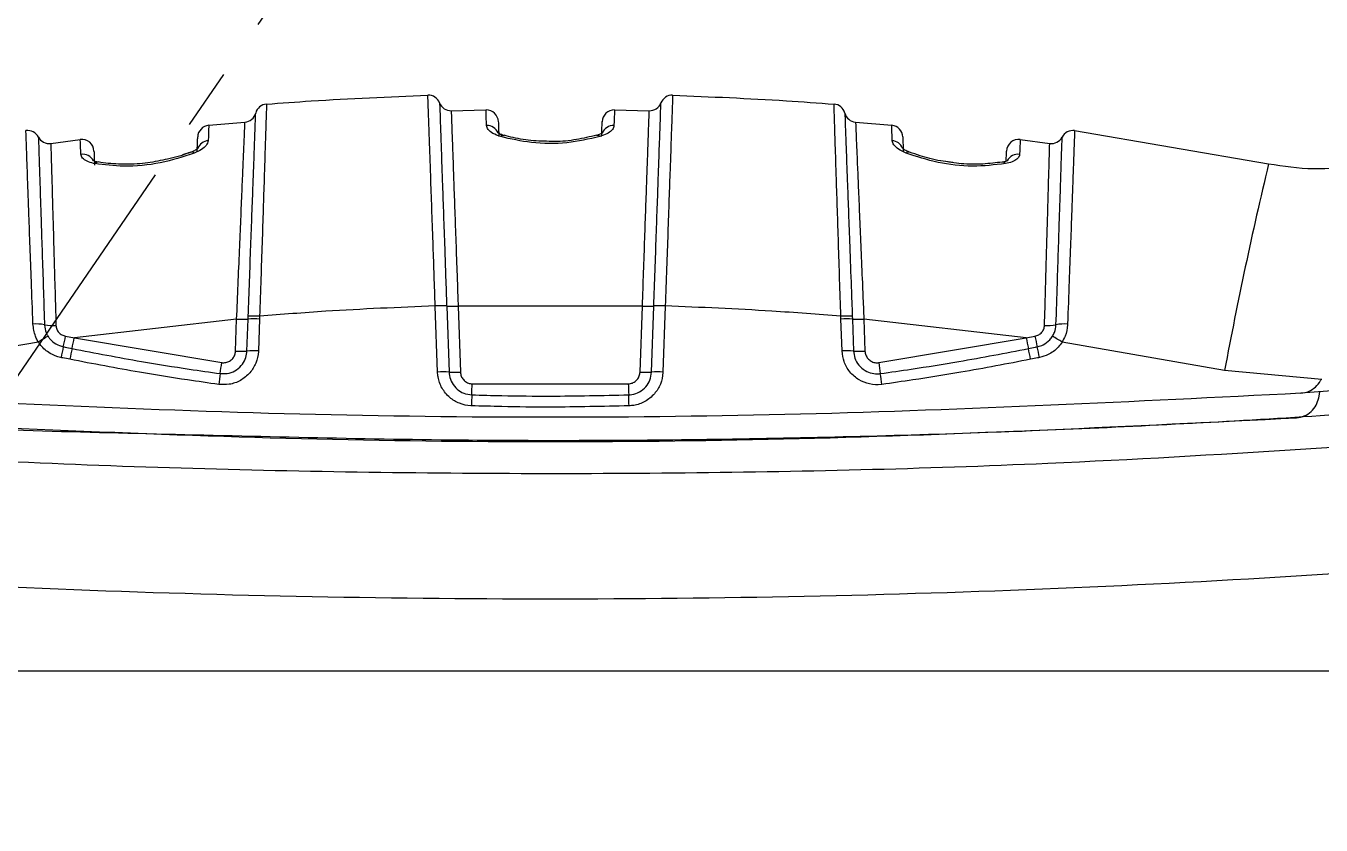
# Model space of a CAD drawing. Header units: millimetres. Extents: x 12 to 854, y 4 to 555.
# Drawn here: x 158.14 to 185.24, y 225.61 to 242.33 of the extents above; entities that cross this region are included whole.
import ezdxf

# ---------------------------------------------------------------- set-up
doc = ezdxf.new("R2010")
doc.units = ezdxf.units.MM
doc.linetypes.add('CENTER', pattern=[10.16, 6.35, -1.27, 1.27, -1.27])
doc.layers.add('DEFAULT_1', color=7, linetype='CENTER')
doc.dimstyles.new('SLDDIMSTYLE1', dxfattribs={"dimtxt": 0.18, "dimasz": 3.556, "dimexe": 0, "dimexo": 0.0625, "dimgap": 0, "dimtad": 0, "dimtih": 1, "dimtoh": 1, "dimdec": 0, "dimrnd": 1e-09, "dimzin": 0, "dimdsep": 46, "dimtxsty": 'Standard', "dimsah": 1, "dimcen": 0.09, "dimadec": 0, "dimazin": 0, "dimtfac": 3.556, "dimtdec": 0, "dimtofl": 0, "dimtmove": 0, "dimatfit": 3, "dimfxl": 1, "dimfrac": 2, "dimtolj": 1, "dimtzin": 0, "dimarcsym": 0})

msp = doc.modelspace()

# ---------------------------------------------------------------- linework, layer by layer
at = {"color": 7, "linetype": 'Continuous', "lineweight": 25}
for p, q in [((163.177, 240.697), (163.177, 240.697)), ((163.177, 240.697), (163.177, 240.697)), ((175.052, 240.697), (175.052, 240.697)), ((167.043, 240.559), (167.77, 240.575)), ((170.459, 240.575), (171.186, 240.559)), ((161.969, 240.254), (162.727, 240.321)), ((175.502, 240.321), (176.26, 240.254)), ((180.085, 240.142), (184.145, 239.448)), ((158.405, 240.008), (158.405, 240.002)), ((158.665, 239.873), (159.281, 239.955)), ((168.144, 240.042), (168.147, 240.041)), ((178.948, 239.955), (179.564, 239.873)), ((179.824, 240.005), (179.824, 240.008)), ((161.597, 239.693), (161.417, 239.635)), ((176.63, 239.69), (176.632, 239.689)), ((159.656, 239.482), (159.659, 239.481)), ((177.541, 239.474), (177.289, 239.509)), ((166.708, 236.471), (166.708, 236.473)), ((166.757, 235.089), (166.708, 236.471)), ((166.947, 236.472), (166.948, 236.47)), ((166.948, 236.47), (166.996, 235.089)), ((171.042, 236.47), (167.187, 236.47)), ((167.187, 236.47), (167.235, 235.088)), ((170.994, 235.088), (171.042, 236.47)), ((171.233, 235.089), (171.281, 236.47)), ((171.281, 236.47), (171.281, 236.472)), ((171.521, 236.471), (171.472, 235.089)), ((171.521, 236.473), (171.521, 236.471)), ((162.553, 236.197), (159.157, 235.807)), ((162.53, 235.529), (162.553, 236.197)), ((162.769, 235.529), (162.793, 236.198)), ((162.793, 236.198), (162.795, 236.258)), ((163.032, 236.198), (163.009, 235.53)), ((163.034, 236.257), (163.032, 236.198)), ((175.197, 236.198), (175.195, 236.257)), ((175.22, 235.53), (175.197, 236.198)), ((175.434, 236.258), (175.436, 236.198)), ((175.436, 236.198), (175.46, 235.529)), ((179.072, 235.807), (175.676, 236.197)), ((175.676, 236.197), (175.699, 235.529)), ((158.974, 235.841), (159.157, 235.807)), ((159.157, 235.807), (162.241, 235.286)), ((175.988, 235.286), (179.072, 235.807)), ((179.072, 235.807), (179.255, 235.841)), ((158.406, 235.716), (155.004, 235.124)), ((183.224, 235.124), (179.823, 235.716)), ((185.261, 234.934), (183.224, 235.124)), ((190.036, 235.029), (184.816, 234.646)), ((167.481, 234.843), (170.748, 234.843)), ((185.194, 234.55), (185.215, 234.669)), ((205.944, 228.831), (132.284, 228.831))]:
    msp.add_line(p, q, dxfattribs=at)
for centre, radius, start, end in [((163.197, 240.444), 0.254, 94.412, 165.1191), ((166.562, 240.63), 0.254, 21.1945, 91.9016), ((167.036, 240.813), 0.254, 201.1945, 271.5452), ((171.193, 240.813), 0.254, 268.4548, 338.8055), ((171.667, 240.63), 0.254, 88.0984, 158.8055), ((175.032, 240.444), 0.254, 14.8808, 85.588), ((162.706, 240.574), 0.254, 274.7686, 345.1192), ((167.775, 240.321), 0.254, 2, 91.0025), ((170.454, 240.321), 0.254, 88.9975, 178), ((175.523, 240.574), 0.254, 194.8808, 265.2314), ((158.18, 239.891), 0.254, 27.4653, 98.1726), ((161.992, 240.001), 0.254, 95.3363, 178), ((167.791, 239.995), 0.253, 23.6857, 92.2857), ((170.436, 239.998), 0.25, 87.2453, 157.349), ((176.237, 240.001), 0.254, 2, 84.6637), ((180.049, 239.891), 0.254, 81.8274, 152.5347), ((158.63, 240.125), 0.254, 207.4655, 277.8162), ((159.314, 239.704), 0.254, 2, 97.3526), ((161.971, 239.685), 0.247, 92.602, 160.6007), ((168.131, 239.975), 0.0687, 78.8266, 141.7325), ((170.098, 239.975), 0.0688, 38.3218, 100.7504), ((176.255, 239.682), 0.25, 21.289, 86.9412), ((178.915, 239.704), 0.254, 82.6474, 178), ((179.599, 240.125), 0.254, 262.1838, 332.5345), ((159.33, 239.394), 0.254, 27.6176, 97.944), ((161.618, 239.627), 0.0661, 43.5118, 105.5541), ((176.611, 239.627), 0.0657, 73.4452, 136.6201), ((178.899, 239.394), 0.254, 82.0547, 152.424), ((159.649, 239.413), 0.069, 84.2898, 146.4085), ((178.58, 239.413), 0.069, 33.5885, 95.7357), ((268.142, 219.302), 86.379, 166.51311, 169.44572), ((166.823, 234.221), 2.255, 86.8422, 92.9236), ((166.823, 234.218), 2.255, 86.8317, 92.913), ((167.072, 238.722), 2.255, 266.8314, 272.9133), ((171.157, 238.722), 2.255, 267.0867, 273.1686), ((171.406, 234.221), 2.255, 87.0764, 93.1578), ((171.406, 234.218), 2.255, 87.087, 93.1683), ((158.355, 235.194), 0.902, 78.6485, 94.042), ((158.703, 237.046), 0.982, 260.0038, 274.0916), ((162.668, 238.456), 2.262, 267.0863, 273.1581), ((162.917, 233.94), 2.262, 87.0866, 93.1578), ((162.909, 234.003), 2.258, 86.8177, 92.9001), ((175.32, 234.003), 2.258, 87.0999, 93.1823), ((175.312, 233.94), 2.262, 86.8422, 92.9134), ((175.561, 238.456), 2.262, 266.8419, 272.9137), ((179.526, 237.046), 0.982, 265.9084, 279.9962), ((179.874, 235.194), 0.902, 85.958, 101.3515), ((159.811, 233.601), 2.54, 118.2932, 123.5975), ((151.253, 237.39), 7.875, 347.0037, 348.657), ((146.828, 238.25), 12.568, 347.7399, 348.7902), ((191.401, 238.25), 12.568, 191.2098, 192.2601), ((186.976, 237.39), 7.875, 191.343, 192.9963), ((178.417, 233.601), 2.54, 56.4025, 61.7068), ((171.092, 232.944), 12.457, 167.5992, 168.6592), ((171.421, 232.907), 12.598, 167.7423, 168.7902), ((162.645, 237.788), 2.262, 267.0863, 273.1581), ((162.894, 233.271), 2.262, 87.0866, 93.1578), ((175.335, 233.271), 2.262, 86.8422, 92.9134), ((175.584, 237.788), 2.262, 266.8419, 272.9137), ((166.808, 232.907), 12.598, 11.2098, 12.2577), ((167.137, 232.944), 12.457, 11.3408, 12.4008), ((144.169, 237.733), 18.237, 351.5659, 352.2896), ((194.06, 237.733), 18.237, 187.7104, 188.4341), ((180.293, 232.377), 18.281, 171.5677, 172.2896), ((166.871, 232.837), 2.255, 86.8317, 92.913), ((167.12, 237.34), 2.255, 266.8315, 272.9133), ((171.109, 237.34), 2.255, 267.0867, 273.1685), ((171.358, 232.837), 2.255, 87.087, 93.1683), ((157.936, 232.377), 18.281, 7.7104, 8.4323), ((90.697, 237.293), 76.823, 358.00083, 358.17258), ((247.532, 237.293), 76.823, 181.82742, 181.99917), ((244.437, 231.927), 77.01, 178.00124, 178.17258), ((93.792, 231.927), 77.01, 1.82742, 1.99876), ((169.114, 484.343), 254, 265.20325, 270), ((169.114, 484.343), 254, 270, 274.79675)]:
    msp.add_arc(centre, radius, start, end, dxfattribs=at)
for points, knots in [([(163.177, 240.697), (163.176, 240.664), (163.175, 240.61), (163.164, 240.263), (163.15, 239.818), (163.131, 239.22), (163.108, 238.505), (163.085, 237.801), (163.06, 237.044), (163.043, 236.522), (163.034, 236.257)], [0, 0, 0, 0, 0.18049, 0.289527, 0.401731, 0.554468, 0.664706, 0.778154, 0.887527, 1, 1, 1, 1]), ([(163.177, 240.697), (163.489, 240.72), (164.613, 240.804), (165.739, 240.85), (166.554, 240.883)], [0, 0, 0, 0, 0.276963, 1, 1, 1, 1]), ([(166.708, 236.473), (166.693, 236.895), (166.67, 237.574), (166.639, 238.445), (166.613, 239.189), (166.591, 239.823), (166.574, 240.318), (166.562, 240.638), (166.555, 240.844), (166.554, 240.87), (166.554, 240.883)], [0, 0, 0, 0, 0.179852, 0.289408, 0.40214, 0.55541, 0.664966, 0.777698, 0.88726, 1, 1, 1, 1]), ([(166.799, 240.721), (166.799, 240.721), (166.799, 240.716), (166.804, 240.574), (166.818, 240.18), (166.834, 239.705), (166.856, 239.094), (166.881, 238.379), (166.91, 237.541), (166.933, 236.879), (166.947, 236.472)], [0, 0, 0, 0, 0.018687, 0.221869, 0.331481, 0.44427, 0.59762, 0.707238, 0.820034, 1, 1, 1, 1]), ([(171.281, 236.472), (171.29, 236.72), (171.308, 237.222), (171.333, 237.942), (171.357, 238.621), (171.381, 239.306), (171.401, 239.877), (171.416, 240.308), (171.425, 240.57), (171.429, 240.703), (171.43, 240.716), (171.43, 240.721)], [0, 0, 0, 0, 0.109505, 0.222184, 0.331697, 0.444384, 0.597587, 0.707095, 0.819777, 0.927352, 1, 1, 1, 1]), ([(171.675, 240.883), (171.674, 240.851), (171.672, 240.798), (171.66, 240.455), (171.645, 240.013), (171.624, 239.419), (171.599, 238.71), (171.575, 238.013), (171.548, 237.259), (171.53, 236.737), (171.521, 236.473)], [0, 0, 0, 0, 0.179897, 0.289452, 0.402185, 0.555455, 0.66501, 0.777743, 0.887283, 1, 1, 1, 1]), ([(171.675, 240.883), (172.469, 240.851), (173.595, 240.805), (174.719, 240.722), (175.052, 240.697)], [0, 0, 0, 0, 0.704469, 1, 1, 1, 1]), ([(175.195, 236.257), (175.186, 236.514), (175.169, 237.036), (175.145, 237.788), (175.122, 238.498), (175.099, 239.215), (175.079, 239.813), (175.065, 240.259), (175.054, 240.609), (175.053, 240.664), (175.052, 240.697)], [0, 0, 0, 0, 0.1093743, 0.2218456, 0.3320872, 0.4455323, 0.5982693, 0.7073083, 0.8195096, 1, 1, 1, 1]), ([(162.795, 236.258), (162.804, 236.505), (162.823, 237.007), (162.849, 237.729), (162.874, 238.41), (162.9, 239.096), (162.921, 239.666), (162.936, 240.095), (162.946, 240.36), (162.951, 240.491), (162.951, 240.504), (162.951, 240.509)], [0, 0, 0, 0, 0.109672, 0.222434, 0.332747, 0.44624, 0.598828, 0.707654, 0.819604, 0.930168, 1, 1, 1, 1]), ([(167.043, 240.559), (167.043, 240.548), (167.044, 240.524), (167.05, 240.336), (167.061, 240.038), (167.075, 239.634), (167.093, 239.13), (167.113, 238.548), (167.136, 237.896), (167.159, 237.269), (167.176, 236.785), (167.184, 236.543), (167.187, 236.47)], [0, 0, 0, 0, 0.109487, 0.222149, 0.331636, 0.444298, 0.553786, 0.666449, 0.775939, 0.888605, 0.966307, 1, 1, 1, 1]), ([(167.781, 240.248), (167.779, 240.308), (167.772, 240.508), (167.771, 240.548), (167.77, 240.575)], [0, 0, 0, 0, 0.301127, 1, 1, 1, 1]), ([(170.459, 240.575), (170.459, 240.57), (170.458, 240.554), (170.452, 240.373), (170.448, 240.248)], [0, 0, 0, 0, 0.301127, 1, 1, 1, 1]), ([(171.042, 236.47), (171.051, 236.708), (171.068, 237.191), (171.092, 237.885), (171.115, 238.538), (171.136, 239.121), (171.154, 239.627), (171.168, 240.032), (171.179, 240.334), (171.184, 240.499), (171.186, 240.554), (171.186, 240.558), (171.186, 240.559)], [0, 0, 0, 0, 0.109495, 0.222166, 0.331661, 0.444332, 0.553824, 0.666492, 0.775981, 0.888645, 0.966337, 1, 1, 1, 1]), ([(175.278, 240.509), (175.279, 240.477), (175.281, 240.426), (175.293, 240.096), (175.308, 239.671), (175.329, 239.101), (175.354, 238.417), (175.381, 237.695), (175.408, 236.962), (175.427, 236.46), (175.434, 236.258)], [0, 0, 0, 0, 0.180069, 0.28894, 0.400941, 0.553595, 0.663953, 0.777499, 0.910329, 1, 1, 1, 1]), ([(158.291, 236.094), (158.28, 236.396), (158.26, 236.954), (158.231, 237.72), (158.204, 238.464), (158.181, 239.096), (158.164, 239.588), (158.152, 239.902), (158.145, 240.104), (158.144, 240.129), (158.144, 240.142)], [0, 0, 0, 0, 0.13757, 0.254092, 0.373987, 0.535538, 0.650835, 0.769463, 0.883124, 1, 1, 1, 1]), ([(161.969, 240.254), (161.968, 240.249), (161.968, 240.232), (161.963, 240.055), (161.96, 239.932)], [0, 0, 0, 0, 0.30465, 1, 1, 1, 1]), ([(162.553, 236.197), (162.563, 236.439), (162.584, 236.929), (162.614, 237.632), (162.642, 238.295), (162.666, 238.885), (162.688, 239.396), (162.705, 239.803), (162.718, 240.104), (162.724, 240.265), (162.727, 240.317), (162.727, 240.32), (162.727, 240.321)], [0, 0, 0, 0, 0.110557, 0.224304, 0.334837, 0.448597, 0.558645, 0.671929, 0.78116, 0.893601, 0.969744, 1, 1, 1, 1]), ([(168.077, 240.017), (168.02, 240.038), (167.906, 240.078), (167.804, 240.165), (167.789, 240.22), (167.781, 240.248)], [0, 0, 0, 0, 0.338067, 0.667082, 1, 1, 1, 1]), ([(168.145, 240.043), (168.126, 240.048), (168.076, 240.061), (168.032, 240.085), (168.011, 240.104), (168.014, 240.1), (168.015, 240.099)], [0, 0, 0, 0, 0.229825, 0.620793, 0.944837, 1, 1, 1, 1]), ([(168.028, 240.33), (168.029, 240.318), (168.03, 240.292), (168.036, 240.113), (168.039, 240.022)], [0, 0, 0, 0, 0.490319, 1, 1, 1, 1]), ([(170.214, 240.098), (170.214, 240.099), (170.217, 240.102), (170.195, 240.084), (170.152, 240.062), (170.104, 240.049), (170.084, 240.043)], [0, 0, 0, 0, 0.1015362, 0.4044558, 0.7464244, 1, 1, 1, 1]), ([(170.448, 240.248), (170.447, 240.241), (170.444, 240.208), (170.406, 240.148), (170.306, 240.07), (170.203, 240.035), (170.152, 240.017)], [0, 0, 0, 0, 0.077321, 0.404517, 0.704525, 1, 1, 1, 1]), ([(170.19, 240.022), (170.193, 240.11), (170.199, 240.29), (170.2, 240.317), (170.2, 240.33)], [0, 0, 0, 0, 0.490319, 1, 1, 1, 1]), ([(175.502, 240.321), (175.502, 240.31), (175.504, 240.286), (175.512, 240.099), (175.524, 239.802), (175.541, 239.399), (175.562, 238.896), (175.587, 238.315), (175.614, 237.662), (175.641, 237.03), (175.662, 236.534), (175.672, 236.28), (175.676, 236.197)], [0, 0, 0, 0, 0.108475, 0.220109, 0.328602, 0.440225, 0.549125, 0.661142, 0.770828, 0.883649, 0.962207, 1, 1, 1, 1]), ([(176.269, 239.932), (176.267, 239.992), (176.262, 240.189), (176.261, 240.227), (176.26, 240.254)], [0, 0, 0, 0, 0.3046477, 1, 1, 1, 1]), ([(180.085, 240.142), (180.085, 240.13), (180.084, 240.105), (180.077, 239.907), (180.065, 239.591), (180.048, 239.102), (180.025, 238.47), (179.998, 237.726), (179.97, 236.961), (179.949, 236.396), (179.938, 236.094)], [0, 0, 0, 0, 0.113659, 0.230537, 0.345831, 0.464462, 0.626013, 0.742532, 0.86243, 1, 1, 1, 1]), ([(158.405, 240.002), (158.406, 239.991), (158.406, 239.967), (158.412, 239.778), (158.422, 239.47), (158.437, 238.993), (158.457, 238.379), (158.481, 237.658), (158.504, 236.964), (158.521, 236.424), (158.531, 236.13), (158.533, 236.079)], [0, 0, 0, 0, 0.104136, 0.222505, 0.339154, 0.459213, 0.622526, 0.740155, 0.861213, 0.975494, 1, 1, 1, 1]), ([(158.665, 239.873), (158.665, 239.862), (158.666, 239.838), (158.671, 239.65), (158.679, 239.353), (158.691, 238.949), (158.705, 238.446), (158.722, 237.864), (158.74, 237.21), (158.758, 236.603), (158.769, 236.212), (158.773, 236.066)], [0, 0, 0, 0, 0.11416, 0.231641, 0.345817, 0.463288, 0.577807, 0.695614, 0.810753, 0.929197, 1, 1, 1, 1]), ([(159.295, 239.645), (159.292, 239.704), (159.284, 239.893), (159.283, 239.93), (159.281, 239.955)], [0, 0, 0, 0, 0.310026, 1, 1, 1, 1]), ([(161.96, 239.932), (161.951, 239.899), (161.933, 239.84), (161.825, 239.744), (161.718, 239.696), (161.666, 239.672)], [0, 0, 0, 0, 0.37288, 0.688929, 1, 1, 1, 1]), ([(161.728, 239.706), (161.731, 239.793), (161.737, 239.97), (161.738, 239.997), (161.738, 240.01)], [0, 0, 0, 0, 0.490425, 1, 1, 1, 1]), ([(170.152, 240.017), (169.926, 239.966), (169.476, 239.863), (168.723, 239.868), (168.288, 239.968), (168.077, 240.017)], [0, 0, 0, 0, 0.340541, 0.679842, 1, 1, 1, 1]), ([(169.201, 239.916), (169.055, 239.918), (168.76, 239.922), (168.401, 239.978), (168.211, 240.029), (168.148, 240.046)], [0, 0, 0, 0, 0.3978898, 0.8012687, 1, 1, 1, 1]), ([(170.085, 240.044), (169.946, 240.013), (169.669, 239.95), (169.357, 239.911), (169.202, 239.916), (169.201, 239.916)], [0, 0, 0, 0, 0.4981246, 0.9972599, 1, 1, 1, 1]), ([(176.563, 239.672), (176.505, 239.699), (176.392, 239.751), (176.292, 239.847), (176.276, 239.903), (176.269, 239.932)], [0, 0, 0, 0, 0.345327, 0.670328, 1, 1, 1, 1]), ([(176.491, 240.01), (176.491, 239.998), (176.492, 239.972), (176.498, 239.796), (176.501, 239.706)], [0, 0, 0, 0, 0.49041, 1, 1, 1, 1]), ([(178.948, 239.955), (178.947, 239.95), (178.946, 239.934), (178.939, 239.763), (178.934, 239.645)], [0, 0, 0, 0, 0.310027, 1, 1, 1, 1]), ([(179.456, 236.066), (179.463, 236.305), (179.476, 236.788), (179.496, 237.471), (179.514, 238.106), (179.53, 238.661), (179.543, 239.13), (179.554, 239.493), (179.561, 239.744), (179.564, 239.859), (179.564, 239.87), (179.564, 239.873)], [0, 0, 0, 0, 0.115696, 0.234734, 0.350411, 0.46946, 0.584747, 0.703412, 0.818065, 0.936075, 1, 1, 1, 1]), ([(179.696, 236.079), (179.706, 236.37), (179.724, 236.91), (179.748, 237.651), (179.771, 238.374), (179.791, 238.988), (179.807, 239.466), (179.819, 239.843), (179.824, 239.994), (179.824, 240.004), (179.824, 240.005)], [0, 0, 0, 0, 0.139311, 0.257469, 0.379065, 0.543109, 0.660284, 0.780877, 0.976147, 1, 1, 1, 1]), ([(159.591, 239.451), (159.58, 239.453), (159.517, 239.464), (159.414, 239.5), (159.317, 239.568), (159.302, 239.619), (159.295, 239.645)], [0, 0, 0, 0, 0.063551, 0.342408, 0.669673, 1, 1, 1, 1]), ([(159.568, 239.712), (159.568, 239.7), (159.569, 239.676), (159.575, 239.506), (159.578, 239.42)], [0, 0, 0, 0, 0.49081, 1, 1, 1, 1]), ([(161.666, 239.672), (161.435, 239.596), (160.975, 239.443), (160.221, 239.374), (159.787, 239.427), (159.591, 239.451)], [0, 0, 0, 0, 0.35418, 0.707818, 1, 1, 1, 1]), ([(161.6, 239.691), (161.457, 239.641), (161.253, 239.57), (161.024, 239.529), (160.955, 239.516)], [0, 0, 0, 0, 0.697687, 1, 1, 1, 1]), ([(161.745, 239.772), (161.745, 239.772), (161.747, 239.774), (161.725, 239.753), (161.673, 239.72), (161.606, 239.691), (161.559, 239.677), (161.549, 239.675)], [0, 0, 0, 0, 0.098253, 0.32322, 0.592897, 0.915541, 1, 1, 1, 1]), ([(176.63, 239.692), (176.61, 239.699), (176.554, 239.719), (176.505, 239.751), (176.481, 239.776), (176.483, 239.772), (176.484, 239.772)], [0, 0, 0, 0, 0.22657, 0.623693, 0.919679, 1, 1, 1, 1]), ([(178.638, 239.451), (178.412, 239.425), (177.962, 239.372), (177.212, 239.456), (176.78, 239.6), (176.563, 239.672)], [0, 0, 0, 0, 0.333712, 0.665565, 1, 1, 1, 1]), ([(177.51, 239.478), (177.432, 239.488), (177.204, 239.515), (176.904, 239.594), (176.705, 239.667), (176.634, 239.694)], [0, 0, 0, 0, 0.249364, 0.730199, 1, 1, 1, 1]), ([(178.934, 239.645), (178.933, 239.636), (178.929, 239.602), (178.885, 239.547), (178.786, 239.485), (178.687, 239.463), (178.638, 239.451)], [0, 0, 0, 0, 0.1197004, 0.4314477, 0.7178917, 1, 1, 1, 1]), ([(178.654, 239.518), (178.656, 239.562), (178.66, 239.689), (178.661, 239.703), (178.661, 239.712)], [0, 0, 0, 0, 0.345071, 1, 1, 1, 1]), ([(159.656, 239.483), (159.638, 239.486), (159.592, 239.493), (159.552, 239.508), (159.535, 239.523), (159.539, 239.518), (159.539, 239.518)], [0, 0, 0, 0, 0.244677, 0.637639, 0.987686, 1, 1, 1, 1]), ([(160.955, 239.516), (160.886, 239.502), (160.672, 239.456), (160.299, 239.434), (159.927, 239.444), (159.728, 239.475), (159.659, 239.486)], [0, 0, 0, 0, 0.159162, 0.4932, 0.825267, 1, 1, 1, 1]), ([(178.573, 239.484), (178.44, 239.468), (178.167, 239.435), (177.796, 239.435), (177.578, 239.468), (177.51, 239.478)], [0, 0, 0, 0, 0.3990998, 0.812735, 1, 1, 1, 1]), ([(178.69, 239.518), (178.687, 239.516), (178.682, 239.513), (178.642, 239.495), (178.596, 239.487), (178.574, 239.483)], [0, 0, 0, 0, 0.329003, 0.669172, 1, 1, 1, 1]), ([(184.145, 239.448), (184.457, 239.401), (185.091, 239.304), (185.728, 239.381), (186.052, 239.42)], [0, 0, 0, 0, 0.491672, 1, 1, 1, 1]), ([(166.708, 236.473), (165.944, 236.441), (164.718, 236.391), (163.495, 236.294), (163.034, 236.257)], [0, 0, 0, 0, 0.623036, 1, 1, 1, 1]), ([(175.195, 236.257), (174.714, 236.295), (173.491, 236.392), (172.265, 236.442), (171.521, 236.473)], [0, 0, 0, 0, 0.39298, 1, 1, 1, 1]), ([(158.406, 235.716), (158.39, 235.744), (158.368, 235.783), (158.316, 235.906), (158.303, 236.007), (158.291, 236.094)], [0, 0, 0, 0, 0.238415, 0.340888, 1, 1, 1, 1]), ([(158.533, 236.079), (158.533, 236.075), (158.535, 236.02), (158.55, 235.955), (158.582, 235.88), (158.597, 235.855), (158.608, 235.837)], [0, 0, 0, 0, 0.038564, 0.658382, 0.760898, 1, 1, 1, 1]), ([(158.773, 236.066), (158.777, 236.039), (158.784, 235.985), (158.83, 235.915), (158.895, 235.863), (158.948, 235.848), (158.974, 235.841)], [0, 0, 0, 0, 0.249287, 0.500827, 0.755478, 1, 1, 1, 1]), ([(179.255, 235.841), (179.282, 235.849), (179.336, 235.864), (179.401, 235.918), (179.446, 235.987), (179.452, 236.04), (179.456, 236.066)], [0, 0, 0, 0, 0.257771, 0.51085, 0.759818, 1, 1, 1, 1]), ([(179.621, 235.837), (179.636, 235.863), (179.679, 235.938), (179.69, 236.023), (179.696, 236.079)], [0, 0, 0, 0, 0.352388, 1, 1, 1, 1]), ([(179.938, 236.094), (179.937, 236.089), (179.934, 236.003), (179.906, 235.87), (179.845, 235.758), (179.823, 235.716)], [0, 0, 0, 0, 0.03858, 0.648704, 1, 1, 1, 1]), ([(158.608, 235.837), (158.618, 235.822), (158.662, 235.759), (158.765, 235.668), (158.873, 235.635), (158.926, 235.619)], [0, 0, 0, 0, 0.143748, 0.584323, 1, 1, 1, 1]), ([(179.303, 235.619), (179.306, 235.619), (179.348, 235.628), (179.444, 235.663), (179.551, 235.74), (179.603, 235.812), (179.621, 235.837)], [0, 0, 0, 0, 0.022111, 0.326703, 0.76676, 1, 1, 1, 1]), ([(158.879, 235.393), (158.874, 235.394), (158.795, 235.411), (158.637, 235.474), (158.487, 235.6), (158.422, 235.693), (158.406, 235.716)], [0, 0, 0, 0, 0.022151, 0.416225, 0.856478, 1, 1, 1, 1]), ([(158.926, 235.619), (158.939, 235.616), (159, 235.604), (159.062, 235.591), (159.11, 235.581)], [0, 0, 0, 0, 0.211843, 1, 1, 1, 1]), ([(159.11, 235.581), (159.594, 235.488), (160.409, 235.332), (161.444, 235.166), (161.993, 235.088), (162.209, 235.058)], [0, 0, 0, 0, 0.470336, 0.792027, 1, 1, 1, 1]), ([(163.009, 235.53), (163.009, 235.526), (163.005, 235.44), (162.968, 235.276), (162.837, 235.061), (162.641, 234.904), (162.408, 234.819), (162.251, 234.826), (162.177, 234.83)], [0, 0, 0, 0, 0.009767, 0.211596, 0.405811, 0.617226, 0.818901, 1, 1, 1, 1]), ([(162.209, 235.058), (162.259, 235.056), (162.364, 235.05), (162.522, 235.108), (162.653, 235.214), (162.738, 235.351), (162.764, 235.458), (162.769, 235.516), (162.769, 235.527), (162.769, 235.529)], [0, 0, 0, 0, 0.18098, 0.382537, 0.59387, 0.788047, 0.95972, 0.990233, 1, 1, 1, 1]), ([(162.241, 235.286), (162.27, 235.285), (162.327, 235.283), (162.409, 235.316), (162.474, 235.372), (162.519, 235.446), (162.526, 235.501), (162.53, 235.529)], [0, 0, 0, 0, 0.201362, 0.402721, 0.604164, 0.805846, 1, 1, 1, 1]), ([(176.052, 234.83), (176.048, 234.829), (175.963, 234.818), (175.796, 234.827), (175.564, 234.918), (175.375, 235.082), (175.249, 235.297), (175.23, 235.455), (175.22, 235.53)], [0, 0, 0, 0, 0.009942, 0.211518, 0.401803, 0.613218, 0.814901, 1, 1, 1, 1]), ([(175.46, 235.529), (175.466, 235.479), (175.479, 235.373), (175.564, 235.228), (175.691, 235.117), (175.84, 235.059), (175.949, 235.051), (176.006, 235.056), (176.017, 235.058), (176.02, 235.058)], [0, 0, 0, 0, 0.18509, 0.38674, 0.598077, 0.788256, 0.959929, 0.990065, 1, 1, 1, 1]), ([(175.699, 235.529), (175.703, 235.5), (175.711, 235.443), (175.757, 235.369), (175.824, 235.314), (175.904, 235.282), (175.96, 235.285), (175.988, 235.286)], [0, 0, 0, 0, 0.202072, 0.404151, 0.606106, 0.807799, 1, 1, 1, 1]), ([(176.02, 235.058), (176.236, 235.088), (176.785, 235.166), (177.82, 235.332), (178.635, 235.488), (179.119, 235.581)], [0, 0, 0, 0, 0.207973, 0.529664, 1, 1, 1, 1]), ([(179.119, 235.581), (179.167, 235.591), (179.229, 235.604), (179.29, 235.616), (179.303, 235.619)], [0, 0, 0, 0, 0.788157, 1, 1, 1, 1]), ([(179.823, 235.716), (179.796, 235.68), (179.719, 235.573), (179.557, 235.452), (179.412, 235.411), (179.35, 235.393)], [0, 0, 0, 0, 0.233009, 0.673077, 1, 1, 1, 1]), ([(159.063, 235.356), (159.015, 235.366), (158.953, 235.378), (158.892, 235.391), (158.879, 235.393)], [0, 0, 0, 0, 0.788164, 1, 1, 1, 1]), ([(162.177, 234.83), (161.96, 234.861), (161.408, 234.939), (160.368, 235.105), (159.549, 235.262), (159.063, 235.356)], [0, 0, 0, 0, 0.207973, 0.529664, 1, 1, 1, 1]), ([(179.166, 235.356), (178.68, 235.262), (177.861, 235.105), (176.821, 234.939), (176.269, 234.861), (176.052, 234.83)], [0, 0, 0, 0, 0.470336, 0.792027, 1, 1, 1, 1]), ([(179.35, 235.393), (179.337, 235.391), (179.276, 235.378), (179.214, 235.366), (179.166, 235.356)], [0, 0, 0, 0, 0.211836, 1, 1, 1, 1]), ([(167.465, 234.383), (167.461, 234.383), (167.375, 234.386), (167.212, 234.422), (166.999, 234.551), (166.84, 234.744), (166.768, 234.939), (166.759, 235.055), (166.757, 235.089)], [0, 0, 0, 0, 0.011088, 0.235223, 0.446521, 0.681613, 0.905924, 1, 1, 1, 1]), ([(166.996, 235.089), (166.998, 235.065), (167.004, 234.987), (167.052, 234.856), (167.159, 234.727), (167.305, 234.636), (167.415, 234.621), (167.473, 234.613)], [0, 0, 0, 0, 0.094121, 0.318524, 0.553668, 0.76497, 1, 1, 1, 1]), ([(167.235, 235.088), (167.239, 235.06), (167.246, 235.003), (167.293, 234.928), (167.36, 234.873), (167.426, 234.847), (167.468, 234.844), (167.481, 234.843)], [0, 0, 0, 0, 0.224655, 0.449318, 0.673831, 0.89805, 1, 1, 1, 1]), ([(170.748, 234.843), (170.777, 234.847), (170.834, 234.854), (170.908, 234.9), (170.964, 234.966), (170.989, 235.033), (170.993, 235.075), (170.994, 235.088)], [0, 0, 0, 0, 0.2239282, 0.4478485, 0.6719117, 0.8962663, 1, 1, 1, 1]), ([(170.756, 234.613), (170.778, 234.614), (170.855, 234.62), (170.986, 234.667), (171.117, 234.773), (171.21, 234.92), (171.225, 235.031), (171.233, 235.089)], [0, 0, 0, 0, 0.089409, 0.31365, 0.548775, 0.764759, 1, 1, 1, 1]), ([(171.472, 235.089), (171.472, 235.085), (171.469, 234.999), (171.432, 234.835), (171.3, 234.621), (171.104, 234.463), (170.911, 234.393), (170.796, 234.385), (170.764, 234.383)], [0, 0, 0, 0, 0.010852, 0.235297, 0.451216, 0.686318, 0.910578, 1, 1, 1, 1]), ([(184.816, 234.646), (184.873, 234.655), (184.986, 234.673), (185.132, 234.77), (185.21, 234.867), (185.239, 234.926), (185.243, 234.934)], [0, 0, 0, 0, 0.316831, 0.633655, 0.950675, 1, 1, 1, 1]), ([(148.195, 234.534), (148.195, 234.534), (150.309, 234.616), (154.525, 233.939), (160.875, 233.803), (167.008, 233.639), (172.929, 233.671), (178.632, 233.82), (184.336, 234.101), (188.136, 234.378), (190.034, 234.534), (190.034, 234.534)], [0, 0, 0, 0, 0, 0.151613, 0.303225, 0.454934, 0.591024, 0.727185, 0.863557, 1, 1, 1, 1, 1]), ([(184.816, 234.646), (181.329, 234.47), (174.354, 234.12), (163.874, 234.12), (156.9, 234.47), (153.413, 234.646)], [0, 0, 0, 0, 0.333333, 0.666667, 1, 1, 1, 1]), ([(167.473, 234.613), (167.683, 234.607), (168.23, 234.591), (169.325, 234.58), (170.209, 234.6), (170.756, 234.613)], [0, 0, 0, 0, 0.192016, 0.500008, 1, 1, 1, 1]), ([(184.725, 234.131), (184.782, 234.14), (184.895, 234.158), (185.04, 234.255), (185.149, 234.389), (185.179, 234.497), (185.194, 234.55)], [0, 0, 0, 0, 0.252479, 0.504953, 0.757583, 1, 1, 1, 1]), ([(170.764, 234.383), (170.214, 234.37), (169.326, 234.349), (168.226, 234.361), (167.676, 234.377), (167.465, 234.383)], [0, 0, 0, 0, 0.499992, 0.807984, 1, 1, 1, 1]), ([(153.504, 234.131), (156.971, 233.958), (163.905, 233.612), (174.324, 233.612), (181.258, 233.958), (184.725, 234.131)], [0, 0, 0, 0, 0.333333, 0.666667, 1, 1, 1, 1]), ([(190.093, 233.835), (186.573, 233.583), (180.446, 233.144), (171.691, 232.935), (163.841, 232.976), (155.985, 233.251), (150.752, 233.64), (148.136, 233.835)], [0, 0, 0, 0, 0.252019, 0.43865, 0.625281, 0.81264, 1, 1, 1, 1])]:
    msp.add_open_spline(points, degree=3, knots=knots, dxfattribs=at)

# ---------------------------------------------------------------- leaders
at = {"layer": 'DEFAULT_1'}
msp.add_leader([(166.582, 247.605), (138.528, 206.593)], dimstyle='SLDDIMSTYLE1', dxfattribs=at)

doc.saveas('drawing.dxf')
